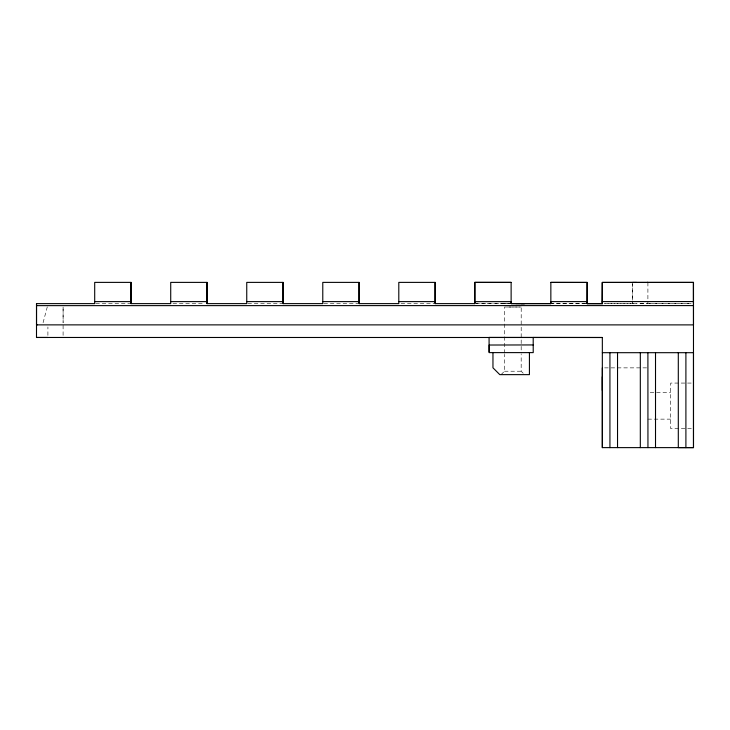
<?xml version="1.0" encoding="UTF-8"?>
<svg xmlns="http://www.w3.org/2000/svg" width="730" height="730" viewBox="0 0 730 730"><rect width="100%" height="100%" fill="white"/><g stroke="black" fill="none" stroke-linecap="round" stroke-linejoin="round"><path stroke-width="0.55" stroke-dasharray="3.65 2.74" d="M501.054 374.636L504.466 371.223L504.476 354.324M504.476 353.201L504.485 307.011L506.939 307.011L521.202 307.02L521.183 353.201M523.227 373.267L521.174 371.223L521.183 354.324M647.911 282.446L647.893 303.662L604.568 303.698M47.906 335.371L47.915 326.967M63.09 335.362L63.099 324.841M43.079 322.715L47.331 306.7M501.473 303.589L509.795 303.607M502.651 303.589L506.958 303.589M510.005 303.57L475.896 303.616M640.283 303.698L691.191 303.698M475.96 303.625L509.996 303.625M691.182 303.68L647.382 303.662M95.831 303.625L129.867 303.625M172.992 303.625L204.756 303.625M247.881 303.625L281.917 303.625M323.91 303.625L357.946 303.625M401.071 303.625L433.967 303.625M512.843 307.011L521.202 307.02M604.604 367.874L647.921 367.865M504.466 371.223L521.174 371.223M691.219 383.067L670.706 383.067L670.706 428.629L693.491 428.638M650.193 392.558L670.706 392.558M647.911 419.139L670.706 419.139M604.595 303.625L636.66 303.68M510.681 307.02L504.485 307.011M63.099 306.974L63.099 322.605L63.099 306.974M632.709 283.55L632.709 303.662L632.718 283.559M586.053 303.662L551.971 303.643L585.998 303.616"/><path stroke-width="1.09" d="M47.897 337.47L36.5 337.47L36.518 303.625L94.699 303.625L94.699 282.382L130.999 282.382L130.999 303.625L170.72 303.625L170.72 282.382L207.028 282.391L207.028 303.625L246.749 303.625L246.749 282.382L283.058 282.391L283.058 303.625L322.779 303.625L322.779 282.382L359.078 282.391L359.078 303.625L398.799 303.625L398.799 282.382L435.107 282.391L435.107 303.625L474.829 303.625L474.829 282.364L511.128 282.391L511.128 303.634L550.849 303.634L550.849 282.41L587.121 282.428L587.112 303.671L602.286 303.68L602.369 282.428L693.473 282.401L693.491 447.618L678.307 447.627L678.298 352.69M130.999 303.625L130.999 282.391M587.112 303.662L587.157 282.419M602.341 352.69L693.491 352.69L693.482 447.618L602.323 447.627L602.341 337.497L36.5 337.47M550.849 303.634L550.849 301.609L587.148 301.59L587.148 303.616L602.323 303.625L602.341 282.428L693.464 282.419L693.491 324.887L36.518 324.868L36.518 303.625M693.464 303.68L693.464 282.428M602.341 337.497L533.201 337.415L533.201 344.934L489.164 345.025L489.164 352.061M602.286 303.68L602.369 282.428M602.341 447.627L602.323 367.874M36.518 324.859L37.221 324.841M647.948 447.618L647.902 352.69M521.165 303.607L524.614 303.598L515.891 303.589M511.128 282.401L474.829 282.391L474.829 303.625M94.699 301.609L130.999 301.609M170.72 301.609L207.028 301.609M246.749 301.609L283.058 301.609M322.779 301.609L359.078 301.609M398.799 301.609L435.107 301.609M602.305 301.59L693.491 301.554M511.128 303.589L550.849 303.57M36.518 305.633L693.491 305.587M550.849 282.391L587.102 282.437M632.718 282.446L636.651 282.446M533.21 337.461L489.073 337.433L489.118 352.617L533.219 352.617L533.21 345.025M474.829 302.621L474.829 301.645L511.128 301.627L511.128 303.561M685.899 352.69L685.899 447.627M655.513 352.69L655.513 447.627M640.32 352.69L640.32 447.627M617.534 352.69L617.534 447.627M609.933 352.69L609.933 447.627M602.323 376.771L602.323 390.395M529.423 352.617L529.423 374.636L499.795 374.636L492.96 367.801L492.96 352.617M435.107 282.382L435.107 303.625M359.078 282.382L359.078 303.625M283.058 282.382L283.058 303.625M207.028 282.382L207.028 303.625M647.911 282.446L647.391 282.446L647.893 282.428"/></g></svg>
